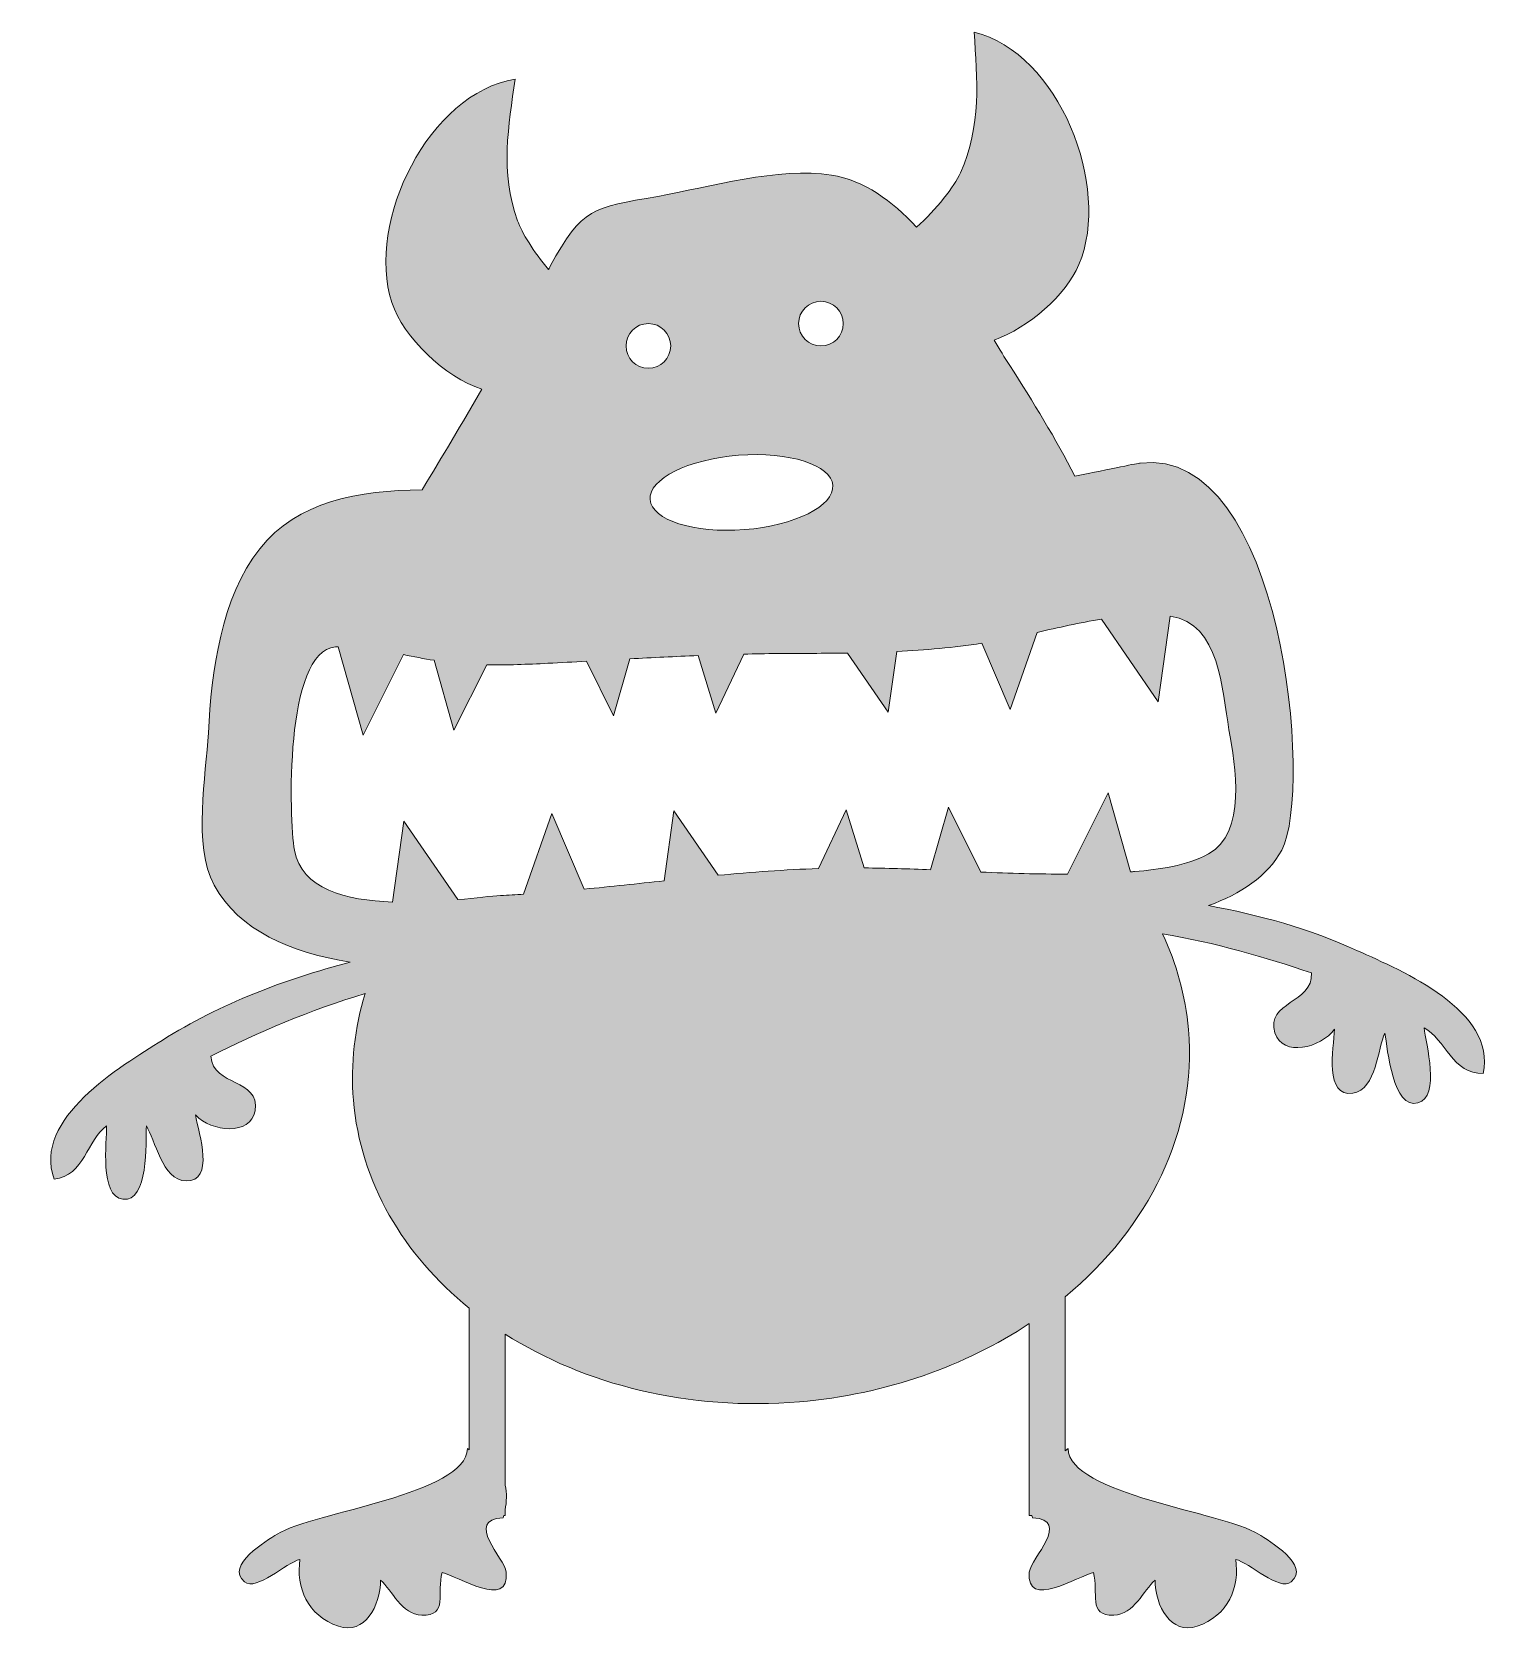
# Model space of a CAD drawing. Header units: inches. Extents: x -1 to 92, y 0 to 102.
import ezdxf

# ---------------------------------------------------------------- set-up
doc = ezdxf.new("R2010")
doc.units = ezdxf.units.IN
doc.header["$MEASUREMENT"] = 0
doc.layers.add('Layer 1', color=7, linetype='Continuous')

msp = doc.modelspace()

# ---------------------------------------------------------------- hatches: boundary and pattern name
at = {"layer": 'Layer 1'}
h = msp.add_hatch(color=231, dxfattribs=at)
h.dxf.hatch_style = 2
edge = h.paths.add_edge_path()
edge.add_spline(control_points=[(83.2, 43.11), (80.1, 44.51), (76.92, 45.4), (73.7, 45.98), (75.74, 46.73), (77.48, 47.84), (78.37, 49.51), (80.4, 53.36), (78.43, 75.23), (69.36, 74.16), (69.24, 74.15), (67.55, 73.79), (65.19, 73.33), (63.99, 75.72), (62.54, 78.02), (61.05, 80.38), (60.73, 80.87), (60.4, 81.41), (60.06, 81.98), (62.27, 82.8), (64.63, 84.83), (65.46, 86.79), (67.55, 91.78), (64.17, 100.27), (58.79, 101.6), (58.97, 98.61), (59.28, 95.61), (57.91, 92.63), (57.52, 91.78), (56.4, 90.29), (55.11, 89.18), (53.56, 90.86), (51.78, 92.15), (49.71, 92.49), (46.39, 93.04), (41.86, 91.71), (38.65, 91.14), (34.46, 90.39), (33.85, 90.46), (31.8, 86.69), (31.77, 86.62), (31.73, 86.56), (31.7, 86.49), (30.74, 87.59), (29.99, 88.84), (29.72, 89.59), (28.59, 92.67), (29.15, 95.64), (29.57, 98.6), (24.09, 97.72), (20.04, 89.53), (21.72, 84.39), (22.46, 82.13), (25.1, 79.63), (27.44, 78.86), (26.2, 76.71), (24.94, 74.57), (23.64, 72.45), (19.64, 72.43), (15.69, 71.72), (13.31, 68.7), (10.85, 65.58), (10.23, 60.88), (10.04, 56.98), (9.9, 54.29), (9.03, 49.79), (10.41, 47.29), (12.01, 44.38), (15.27, 42.99), (19.07, 42.38), (14.9, 41.29), (10.87, 39.77), (7.09, 37.4), (4.44, 35.73), (-1.18, 32.42), (0.22, 28.57), (2.16, 28.76), (2.31, 31.09), (3.56, 31.95), (3.58, 30.97), (3.09, 27.47), (4.6, 27.28), (6.23, 27.07), (6.05, 30.91), (6.09, 31.95), (6.65, 31.12), (7.08, 28.48), (8.62, 28.45), (10.45, 28.42), (9.45, 31.41), (9.22, 32.65), (10.23, 31.57), (12.74, 31.31), (13.01, 32.92), (13.34, 34.99), (10.34, 34.44), (10.19, 36.39), (13.15, 37.88), (16.53, 39.34), (20.02, 40.38), (19.35, 38.2), (19.08, 35.92), (19.27, 33.59), (19.72, 28.35), (22.46, 23.75), (26.64, 20.35), (26.64, 20.35), (26.64, 11.33), (26.64, 11.33), (26.64, 11.33), (26.53, 11.41), (26.53, 11.41), (26.49, 8.5), (16.74, 7.38), (14.42, 5.96), (13.76, 5.56), (11.08, 3.95), (12.33, 2.93), (13.1, 2.29), (15.01, 4.16), (15.87, 4.35), (15.59, 2.6), (16.34, 0.76), (18.32, 0.1), (19.98, -0.46), (20.99, 1.38), (21, 3.04), (21.74, 2.38), (22.33, 0.84), (23.62, 0.8), (25.33, 0.75), (24.56, 2.23), (24.92, 3.52), (25.9, 3.3), (29.24, 1.12), (29, 3.55), (28.92, 4.4), (26.29, 6.87), (28.8, 7.01), (28.81, 7.06), (28.82, 7.1), (28.84, 7.15), (28.84, 7.15), (28.93, 7.15), (28.93, 7.15), (28.93, 7.15), (28.93, 7.51), (28.93, 7.51), (29.03, 8.02), (29.05, 8.58), (28.93, 9.07), (28.93, 9.07), (28.93, 18.7), (28.93, 18.7), (34, 15.48), (40.6, 13.79), (47.67, 14.39), (53.21, 14.86), (58.23, 16.67), (62.29, 19.37), (62.29, 19.37), (62.29, 7.15), (62.29, 7.15), (62.29, 7.15), (62.47, 7.15), (62.47, 7.15), (62.48, 7.1), (62.49, 7.06), (62.51, 7.01), (65.02, 6.87), (62.39, 4.4), (62.3, 3.55), (62.07, 1.12), (65.41, 3.3), (66.38, 3.52), (66.75, 2.23), (65.97, 0.75), (67.68, 0.8), (68.97, 0.84), (69.57, 2.38), (70.31, 3.04), (70.31, 1.38), (71.32, -0.46), (72.99, 0.1), (74.96, 0.76), (75.71, 2.6), (75.44, 4.35), (76.3, 4.16), (78.21, 2.29), (78.98, 2.93), (80.23, 3.95), (77.55, 5.56), (76.89, 5.96), (74.57, 7.38), (64.82, 8.5), (64.77, 11.41), (64.77, 11.41), (64.58, 11.26), (64.58, 11.26), (64.58, 11.26), (64.58, 21.07), (64.58, 21.07), (69.9, 25.49), (72.98, 31.61), (72.43, 38.1), (72.24, 40.25), (71.67, 42.29), (70.78, 44.19), (74.11, 43.62), (77.36, 42.69), (80.26, 41.69), (80.38, 39.74), (77.33, 39.88), (77.94, 37.87), (78.42, 36.32), (80.87, 36.91), (81.73, 38.12), (81.66, 36.86), (81.08, 33.76), (82.89, 34.04), (84.42, 34.28), (84.48, 36.95), (84.93, 37.85), (85.11, 36.82), (85.45, 32.99), (87.03, 33.42), (88.5, 33.81), (87.54, 37.22), (87.43, 38.19), (88.78, 37.5), (89.25, 35.22), (91.19, 35.29), (92.07, 39.3), (86.05, 41.81), (83.2, 43.11)], knot_values=[0, 0, 0, 0, 1, 1, 1, 2, 2, 2, 3, 3, 3, 4, 4, 4, 5, 5, 5, 6, 6, 6, 7, 7, 7, 8, 8, 8, 9, 9, 9, 10, 10, 10, 11, 11, 11, 12, 12, 12, 13, 13, 13, 14, 14, 14, 15, 15, 15, 16, 16, 16, 17, 17, 17, 18, 18, 18, 19, 19, 19, 20, 20, 20, 21, 21, 21, 22, 22, 22, 23, 23, 23, 24, 24, 24, 25, 25, 25, 26, 26, 26, 27, 27, 27, 28, 28, 28, 29, 29, 29, 30, 30, 30, 31, 31, 31, 32, 32, 32, 33, 33, 33, 34, 34, 34, 35, 35, 35, 36, 36, 36, 37, 37, 37, 38, 38, 38, 39, 39, 39, 40, 40, 40, 41, 41, 41, 42, 42, 42, 43, 43, 43, 44, 44, 44, 45, 45, 45, 46, 46, 46, 47, 47, 47, 48, 48, 48, 49, 49, 49, 50, 50, 50, 51, 51, 51, 52, 52, 52, 53, 53, 53, 54, 54, 54, 55, 55, 55, 56, 56, 56, 57, 57, 57, 58, 58, 58, 59, 59, 59, 60, 60, 60, 61, 61, 61, 62, 62, 62, 63, 63, 63, 64, 64, 64, 65, 65, 65, 66, 66, 66, 67, 67, 67, 68, 68, 68, 69, 69, 69, 70, 70, 70, 71, 71, 71, 72, 72, 72, 73, 73, 73, 74, 74, 74, 75, 75, 75, 76, 76, 76, 77, 77, 77, 78, 78, 78, 78], degree=3, periodic=1)
edge = h.paths.add_edge_path()
edge.add_spline(control_points=[(49.03, 84.46), (49.82, 84.46), (50.45, 83.82), (50.45, 83.04), (50.45, 82.25), (49.82, 81.62), (49.03, 81.62), (48.25, 81.62), (47.61, 82.25), (47.61, 83.04), (47.61, 83.82), (48.25, 84.46), (49.03, 84.46)], knot_values=[0, 0, 0, 0, 1, 1, 1, 2, 2, 2, 3, 3, 3, 4, 4, 4, 4], degree=3, periodic=1)
edge = h.paths.add_edge_path()
edge.add_spline(control_points=[(49.79, 72.74), (49.9, 71.43), (47.37, 70.17), (44.16, 69.92), (40.94, 69.67), (38.26, 70.53), (38.16, 71.83), (38.05, 73.14), (40.58, 74.4), (43.79, 74.65), (47.01, 74.9), (49.69, 74.04), (49.79, 72.74)], knot_values=[0, 0, 0, 0, 1, 1, 1, 2, 2, 2, 3, 3, 3, 4, 4, 4, 4], degree=3, periodic=1)
edge = h.paths.add_edge_path()
edge.add_spline(control_points=[(38.05, 83.04), (38.83, 83.04), (39.47, 82.4), (39.47, 81.62), (39.47, 80.83), (38.83, 80.19), (38.05, 80.19), (37.26, 80.19), (36.63, 80.83), (36.63, 81.62), (36.63, 82.4), (37.26, 83.04), (38.05, 83.04)], knot_values=[0, 0, 0, 0, 1, 1, 1, 2, 2, 2, 3, 3, 3, 4, 4, 4, 4], degree=3, periodic=1)
edge = h.paths.add_edge_path()
edge.add_spline(control_points=[(68.99, 48.15), (68.91, 48.14), (68.83, 48.14), (68.75, 48.13), (68.75, 48.13), (67.33, 53.16), (67.33, 53.16), (67.33, 53.16), (64.73, 47.99), (64.73, 47.99), (62.89, 47.98), (61.05, 48.04), (59.21, 48.12), (59.21, 48.12), (57.16, 52.24), (57.16, 52.24), (57.16, 52.24), (56.02, 48.26), (56.02, 48.26), (54.61, 48.32), (53.2, 48.37), (51.79, 48.38), (51.79, 48.38), (50.64, 52.08), (50.64, 52.08), (50.64, 52.08), (48.88, 48.34), (48.88, 48.34), (46.75, 48.27), (44.62, 48.11), (42.49, 47.91), (42.49, 47.91), (39.67, 52.01), (39.67, 52.01), (39.67, 52.01), (39.05, 47.56), (39.05, 47.56), (37.36, 47.38), (35.66, 47.19), (33.97, 47.03), (33.97, 47.03), (31.91, 51.84), (31.91, 51.84), (31.91, 51.84), (30.11, 46.71), (30.11, 46.71), (29.62, 46.67), (29.13, 46.64), (28.64, 46.62), (28.07, 46.59), (27.09, 46.47), (25.91, 46.36), (25.91, 46.36), (22.48, 51.35), (22.48, 51.35), (22.48, 51.35), (21.76, 46.21), (21.76, 46.21), (18.8, 46.31), (15.97, 47.04), (15.52, 49.51), (15.17, 51.43), (14.87, 62.24), (18.14, 62.45), (18.19, 62.45), (18.25, 62.45), (18.3, 62.45), (18.3, 62.45), (19.89, 56.84), (19.89, 56.84), (19.89, 56.84), (22.46, 61.96), (22.46, 61.96), (23.11, 61.83), (23.76, 61.7), (24.41, 61.6), (24.41, 61.6), (25.66, 57.15), (25.66, 57.15), (25.66, 57.15), (27.76, 61.32), (27.76, 61.32), (29.06, 61.29), (30.36, 61.34), (31.65, 61.41), (32.47, 61.45), (33.28, 61.49), (34.1, 61.54), (34.1, 61.54), (35.83, 58.06), (35.83, 58.06), (35.83, 58.06), (36.87, 61.69), (36.87, 61.69), (38.32, 61.77), (39.76, 61.84), (41.21, 61.9), (41.21, 61.9), (42.35, 58.23), (42.35, 58.23), (42.35, 58.23), (44.12, 61.99), (44.12, 61.99), (44.83, 62.01), (45.54, 62.02), (46.24, 62.03), (47.74, 62.04), (49.23, 62.04), (50.73, 62.06), (50.73, 62.06), (53.32, 58.3), (53.32, 58.3), (53.32, 58.3), (53.86, 62.16), (53.86, 62.16), (55.67, 62.25), (57.48, 62.41), (59.28, 62.68), (59.28, 62.68), (61.08, 58.46), (61.08, 58.46), (61.08, 58.46), (62.8, 63.38), (62.8, 63.38), (64.16, 63.68), (65.52, 64), (66.89, 64.22), (66.89, 64.22), (70.51, 58.95), (70.51, 58.95), (70.51, 58.95), (71.27, 64.41), (71.27, 64.41), (74.46, 63.97), (74.56, 59.7), (75.01, 57.18), (75.42, 54.89), (76.15, 50.58), (73.7, 49.27), (72.29, 48.52), (70.56, 48.27), (68.99, 48.15)], knot_values=[0, 0, 0, 0, 1, 1, 1, 2, 2, 2, 3, 3, 3, 4, 4, 4, 5, 5, 5, 6, 6, 6, 7, 7, 7, 8, 8, 8, 9, 9, 9, 10, 10, 10, 11, 11, 11, 12, 12, 12, 13, 13, 13, 14, 14, 14, 15, 15, 15, 16, 16, 16, 17, 17, 17, 18, 18, 18, 19, 19, 19, 20, 20, 20, 21, 21, 21, 22, 22, 22, 23, 23, 23, 24, 24, 24, 25, 25, 25, 26, 26, 26, 27, 27, 27, 28, 28, 28, 29, 29, 29, 30, 30, 30, 31, 31, 31, 32, 32, 32, 33, 33, 33, 34, 34, 34, 35, 35, 35, 36, 36, 36, 37, 37, 37, 38, 38, 38, 39, 39, 39, 40, 40, 40, 41, 41, 41, 42, 42, 42, 43, 43, 43, 44, 44, 44, 45, 45, 45, 46, 46, 46, 47, 47, 47, 47], degree=3, periodic=1)

# ---------------------------------------------------------------- linework, layer by layer
at = {"layer": 'Layer 1', "lineweight": 0}
for points, knots in [([(83.2, 43.11), (80.1, 44.51), (76.92, 45.4), (73.7, 45.98), (75.74, 46.73), (77.48, 47.84), (78.37, 49.51), (80.4, 53.36), (78.43, 75.23), (69.36, 74.16), (69.24, 74.15), (67.55, 73.79), (65.19, 73.33), (63.99, 75.72), (62.54, 78.02), (61.05, 80.38), (60.73, 80.87), (60.4, 81.41), (60.06, 81.98), (62.27, 82.8), (64.63, 84.83), (65.46, 86.79), (67.55, 91.78), (64.17, 100.27), (58.79, 101.6), (58.97, 98.61), (59.28, 95.61), (57.91, 92.63), (57.52, 91.78), (56.4, 90.29), (55.11, 89.18), (53.56, 90.86), (51.78, 92.15), (49.71, 92.49), (46.39, 93.04), (41.86, 91.71), (38.65, 91.14), (34.46, 90.39), (33.85, 90.46), (31.8, 86.69), (31.77, 86.62), (31.73, 86.56), (31.7, 86.49), (30.74, 87.59), (29.99, 88.84), (29.72, 89.59), (28.59, 92.67), (29.15, 95.64), (29.57, 98.6), (24.09, 97.72), (20.04, 89.53), (21.72, 84.39), (22.46, 82.13), (25.1, 79.63), (27.44, 78.86), (26.2, 76.71), (24.94, 74.57), (23.64, 72.45), (19.64, 72.43), (15.69, 71.72), (13.31, 68.7), (10.85, 65.58), (10.23, 60.88), (10.04, 56.98), (9.9, 54.29), (9.03, 49.79), (10.41, 47.29), (12.01, 44.38), (15.27, 42.99), (19.07, 42.38), (14.9, 41.29), (10.87, 39.77), (7.09, 37.4), (4.44, 35.73), (-1.18, 32.42), (0.22, 28.57), (2.16, 28.76), (2.31, 31.09), (3.56, 31.95), (3.58, 30.97), (3.09, 27.47), (4.6, 27.28), (6.23, 27.07), (6.05, 30.91), (6.09, 31.95), (6.65, 31.12), (7.08, 28.48), (8.62, 28.45), (10.45, 28.42), (9.45, 31.41), (9.22, 32.65), (10.23, 31.57), (12.74, 31.31), (13.01, 32.92), (13.34, 34.99), (10.34, 34.44), (10.19, 36.39), (13.15, 37.88), (16.53, 39.34), (20.02, 40.38), (19.35, 38.2), (19.08, 35.92), (19.27, 33.59), (19.72, 28.35), (22.46, 23.75), (26.64, 20.35), (26.64, 20.35), (26.64, 11.33), (26.64, 11.33), (26.64, 11.33), (26.53, 11.41), (26.53, 11.41), (26.49, 8.5), (16.74, 7.38), (14.42, 5.96), (13.76, 5.56), (11.08, 3.95), (12.33, 2.93), (13.1, 2.29), (15.01, 4.16), (15.87, 4.35), (15.59, 2.6), (16.34, 0.76), (18.32, 0.1), (19.98, -0.46), (20.99, 1.38), (21, 3.04), (21.74, 2.38), (22.33, 0.84), (23.62, 0.8), (25.33, 0.75), (24.56, 2.23), (24.92, 3.52), (25.9, 3.3), (29.24, 1.12), (29, 3.55), (28.92, 4.4), (26.29, 6.87), (28.8, 7.01), (28.81, 7.06), (28.82, 7.1), (28.84, 7.15), (28.84, 7.15), (28.93, 7.15), (28.93, 7.15), (28.93, 7.15), (28.93, 7.51), (28.93, 7.51), (29.03, 8.02), (29.05, 8.58), (28.93, 9.07), (28.93, 9.07), (28.93, 18.7), (28.93, 18.7), (34, 15.48), (40.6, 13.79), (47.67, 14.39), (53.21, 14.86), (58.23, 16.67), (62.29, 19.37), (62.29, 19.37), (62.29, 7.15), (62.29, 7.15), (62.29, 7.15), (62.47, 7.15), (62.47, 7.15), (62.48, 7.1), (62.49, 7.06), (62.51, 7.01), (65.02, 6.87), (62.39, 4.4), (62.3, 3.55), (62.07, 1.12), (65.41, 3.3), (66.38, 3.52), (66.75, 2.23), (65.97, 0.75), (67.68, 0.8), (68.97, 0.84), (69.57, 2.38), (70.31, 3.04), (70.31, 1.38), (71.32, -0.46), (72.99, 0.1), (74.96, 0.76), (75.71, 2.6), (75.44, 4.35), (76.3, 4.16), (78.21, 2.29), (78.98, 2.93), (80.23, 3.95), (77.55, 5.56), (76.89, 5.96), (74.57, 7.38), (64.82, 8.5), (64.77, 11.41), (64.77, 11.41), (64.58, 11.26), (64.58, 11.26), (64.58, 11.26), (64.58, 21.07), (64.58, 21.07), (69.9, 25.49), (72.98, 31.61), (72.43, 38.1), (72.24, 40.25), (71.67, 42.29), (70.78, 44.19), (74.11, 43.62), (77.36, 42.69), (80.26, 41.69), (80.38, 39.74), (77.33, 39.88), (77.94, 37.87), (78.42, 36.32), (80.87, 36.91), (81.73, 38.12), (81.66, 36.86), (81.08, 33.76), (82.89, 34.04), (84.42, 34.28), (84.48, 36.95), (84.93, 37.85), (85.11, 36.82), (85.45, 32.99), (87.03, 33.42), (88.5, 33.81), (87.54, 37.22), (87.43, 38.19), (88.78, 37.5), (89.25, 35.22), (91.19, 35.29), (92.07, 39.3), (86.05, 41.81), (83.2, 43.11)], [0, 0, 0, 0, 1, 1, 1, 2, 2, 2, 3, 3, 3, 4, 4, 4, 5, 5, 5, 6, 6, 6, 7, 7, 7, 8, 8, 8, 9, 9, 9, 10, 10, 10, 11, 11, 11, 12, 12, 12, 13, 13, 13, 14, 14, 14, 15, 15, 15, 16, 16, 16, 17, 17, 17, 18, 18, 18, 19, 19, 19, 20, 20, 20, 21, 21, 21, 22, 22, 22, 23, 23, 23, 24, 24, 24, 25, 25, 25, 26, 26, 26, 27, 27, 27, 28, 28, 28, 29, 29, 29, 30, 30, 30, 31, 31, 31, 32, 32, 32, 33, 33, 33, 34, 34, 34, 35, 35, 35, 36, 36, 36, 37, 37, 37, 38, 38, 38, 39, 39, 39, 40, 40, 40, 41, 41, 41, 42, 42, 42, 43, 43, 43, 44, 44, 44, 45, 45, 45, 46, 46, 46, 47, 47, 47, 48, 48, 48, 49, 49, 49, 50, 50, 50, 51, 51, 51, 52, 52, 52, 53, 53, 53, 54, 54, 54, 55, 55, 55, 56, 56, 56, 57, 57, 57, 58, 58, 58, 59, 59, 59, 60, 60, 60, 61, 61, 61, 62, 62, 62, 63, 63, 63, 64, 64, 64, 65, 65, 65, 66, 66, 66, 67, 67, 67, 68, 68, 68, 69, 69, 69, 70, 70, 70, 71, 71, 71, 72, 72, 72, 73, 73, 73, 74, 74, 74, 75, 75, 75, 76, 76, 76, 77, 77, 77, 78, 78, 78, 78]), ([(49.03, 84.46), (49.82, 84.46), (50.45, 83.82), (50.45, 83.04), (50.45, 82.25), (49.82, 81.62), (49.03, 81.62), (48.25, 81.62), (47.61, 82.25), (47.61, 83.04), (47.61, 83.82), (48.25, 84.46), (49.03, 84.46)], [0, 0, 0, 0, 1, 1, 1, 2, 2, 2, 3, 3, 3, 4, 4, 4, 4]), ([(38.05, 83.04), (38.83, 83.04), (39.47, 82.4), (39.47, 81.62), (39.47, 80.83), (38.83, 80.19), (38.05, 80.19), (37.26, 80.19), (36.63, 80.83), (36.63, 81.62), (36.63, 82.4), (37.26, 83.04), (38.05, 83.04)], [0, 0, 0, 0, 1, 1, 1, 2, 2, 2, 3, 3, 3, 4, 4, 4, 4]), ([(49.79, 72.74), (49.9, 71.43), (47.37, 70.17), (44.16, 69.92), (40.94, 69.67), (38.26, 70.53), (38.16, 71.83), (38.05, 73.14), (40.58, 74.4), (43.79, 74.65), (47.01, 74.9), (49.69, 74.04), (49.79, 72.74)], [0, 0, 0, 0, 1, 1, 1, 2, 2, 2, 3, 3, 3, 4, 4, 4, 4]), ([(68.99, 48.15), (68.91, 48.14), (68.83, 48.14), (68.75, 48.13), (68.75, 48.13), (67.33, 53.16), (67.33, 53.16), (67.33, 53.16), (64.73, 47.99), (64.73, 47.99), (62.89, 47.98), (61.05, 48.04), (59.21, 48.12), (59.21, 48.12), (57.16, 52.24), (57.16, 52.24), (57.16, 52.24), (56.02, 48.26), (56.02, 48.26), (54.61, 48.32), (53.2, 48.37), (51.79, 48.38), (51.79, 48.38), (50.64, 52.08), (50.64, 52.08), (50.64, 52.08), (48.88, 48.34), (48.88, 48.34), (46.75, 48.27), (44.62, 48.11), (42.49, 47.91), (42.49, 47.91), (39.67, 52.01), (39.67, 52.01), (39.67, 52.01), (39.05, 47.56), (39.05, 47.56), (37.36, 47.38), (35.66, 47.19), (33.97, 47.03), (33.97, 47.03), (31.91, 51.84), (31.91, 51.84), (31.91, 51.84), (30.11, 46.71), (30.11, 46.71), (29.62, 46.67), (29.13, 46.64), (28.64, 46.62), (28.07, 46.59), (27.09, 46.47), (25.91, 46.36), (25.91, 46.36), (22.48, 51.35), (22.48, 51.35), (22.48, 51.35), (21.76, 46.21), (21.76, 46.21), (18.8, 46.31), (15.97, 47.04), (15.52, 49.51), (15.17, 51.43), (14.87, 62.24), (18.14, 62.45), (18.19, 62.45), (18.25, 62.45), (18.3, 62.45), (18.3, 62.45), (19.89, 56.84), (19.89, 56.84), (19.89, 56.84), (22.46, 61.96), (22.46, 61.96), (23.11, 61.83), (23.76, 61.7), (24.41, 61.6), (24.41, 61.6), (25.66, 57.15), (25.66, 57.15), (25.66, 57.15), (27.76, 61.32), (27.76, 61.32), (29.06, 61.29), (30.36, 61.34), (31.65, 61.41), (32.47, 61.45), (33.28, 61.49), (34.1, 61.54), (34.1, 61.54), (35.83, 58.06), (35.83, 58.06), (35.83, 58.06), (36.87, 61.69), (36.87, 61.69), (38.32, 61.77), (39.76, 61.84), (41.21, 61.9), (41.21, 61.9), (42.35, 58.23), (42.35, 58.23), (42.35, 58.23), (44.12, 61.99), (44.12, 61.99), (44.83, 62.01), (45.54, 62.02), (46.24, 62.03), (47.74, 62.04), (49.23, 62.04), (50.73, 62.06), (50.73, 62.06), (53.32, 58.3), (53.32, 58.3), (53.32, 58.3), (53.86, 62.16), (53.86, 62.16), (55.67, 62.25), (57.48, 62.41), (59.28, 62.68), (59.28, 62.68), (61.08, 58.46), (61.08, 58.46), (61.08, 58.46), (62.8, 63.38), (62.8, 63.38), (64.16, 63.68), (65.52, 64), (66.89, 64.22), (66.89, 64.22), (70.51, 58.95), (70.51, 58.95), (70.51, 58.95), (71.27, 64.41), (71.27, 64.41), (74.46, 63.97), (74.56, 59.7), (75.01, 57.18), (75.42, 54.89), (76.15, 50.58), (73.7, 49.27), (72.29, 48.52), (70.56, 48.27), (68.99, 48.15)], [0, 0, 0, 0, 1, 1, 1, 2, 2, 2, 3, 3, 3, 4, 4, 4, 5, 5, 5, 6, 6, 6, 7, 7, 7, 8, 8, 8, 9, 9, 9, 10, 10, 10, 11, 11, 11, 12, 12, 12, 13, 13, 13, 14, 14, 14, 15, 15, 15, 16, 16, 16, 17, 17, 17, 18, 18, 18, 19, 19, 19, 20, 20, 20, 21, 21, 21, 22, 22, 22, 23, 23, 23, 24, 24, 24, 25, 25, 25, 26, 26, 26, 27, 27, 27, 28, 28, 28, 29, 29, 29, 30, 30, 30, 31, 31, 31, 32, 32, 32, 33, 33, 33, 34, 34, 34, 35, 35, 35, 36, 36, 36, 37, 37, 37, 38, 38, 38, 39, 39, 39, 40, 40, 40, 41, 41, 41, 42, 42, 42, 43, 43, 43, 44, 44, 44, 45, 45, 45, 46, 46, 46, 47, 47, 47, 47])]:
    msp.add_open_spline(points, degree=3, knots=knots, dxfattribs=at)

doc.saveas('drawing.dxf')
